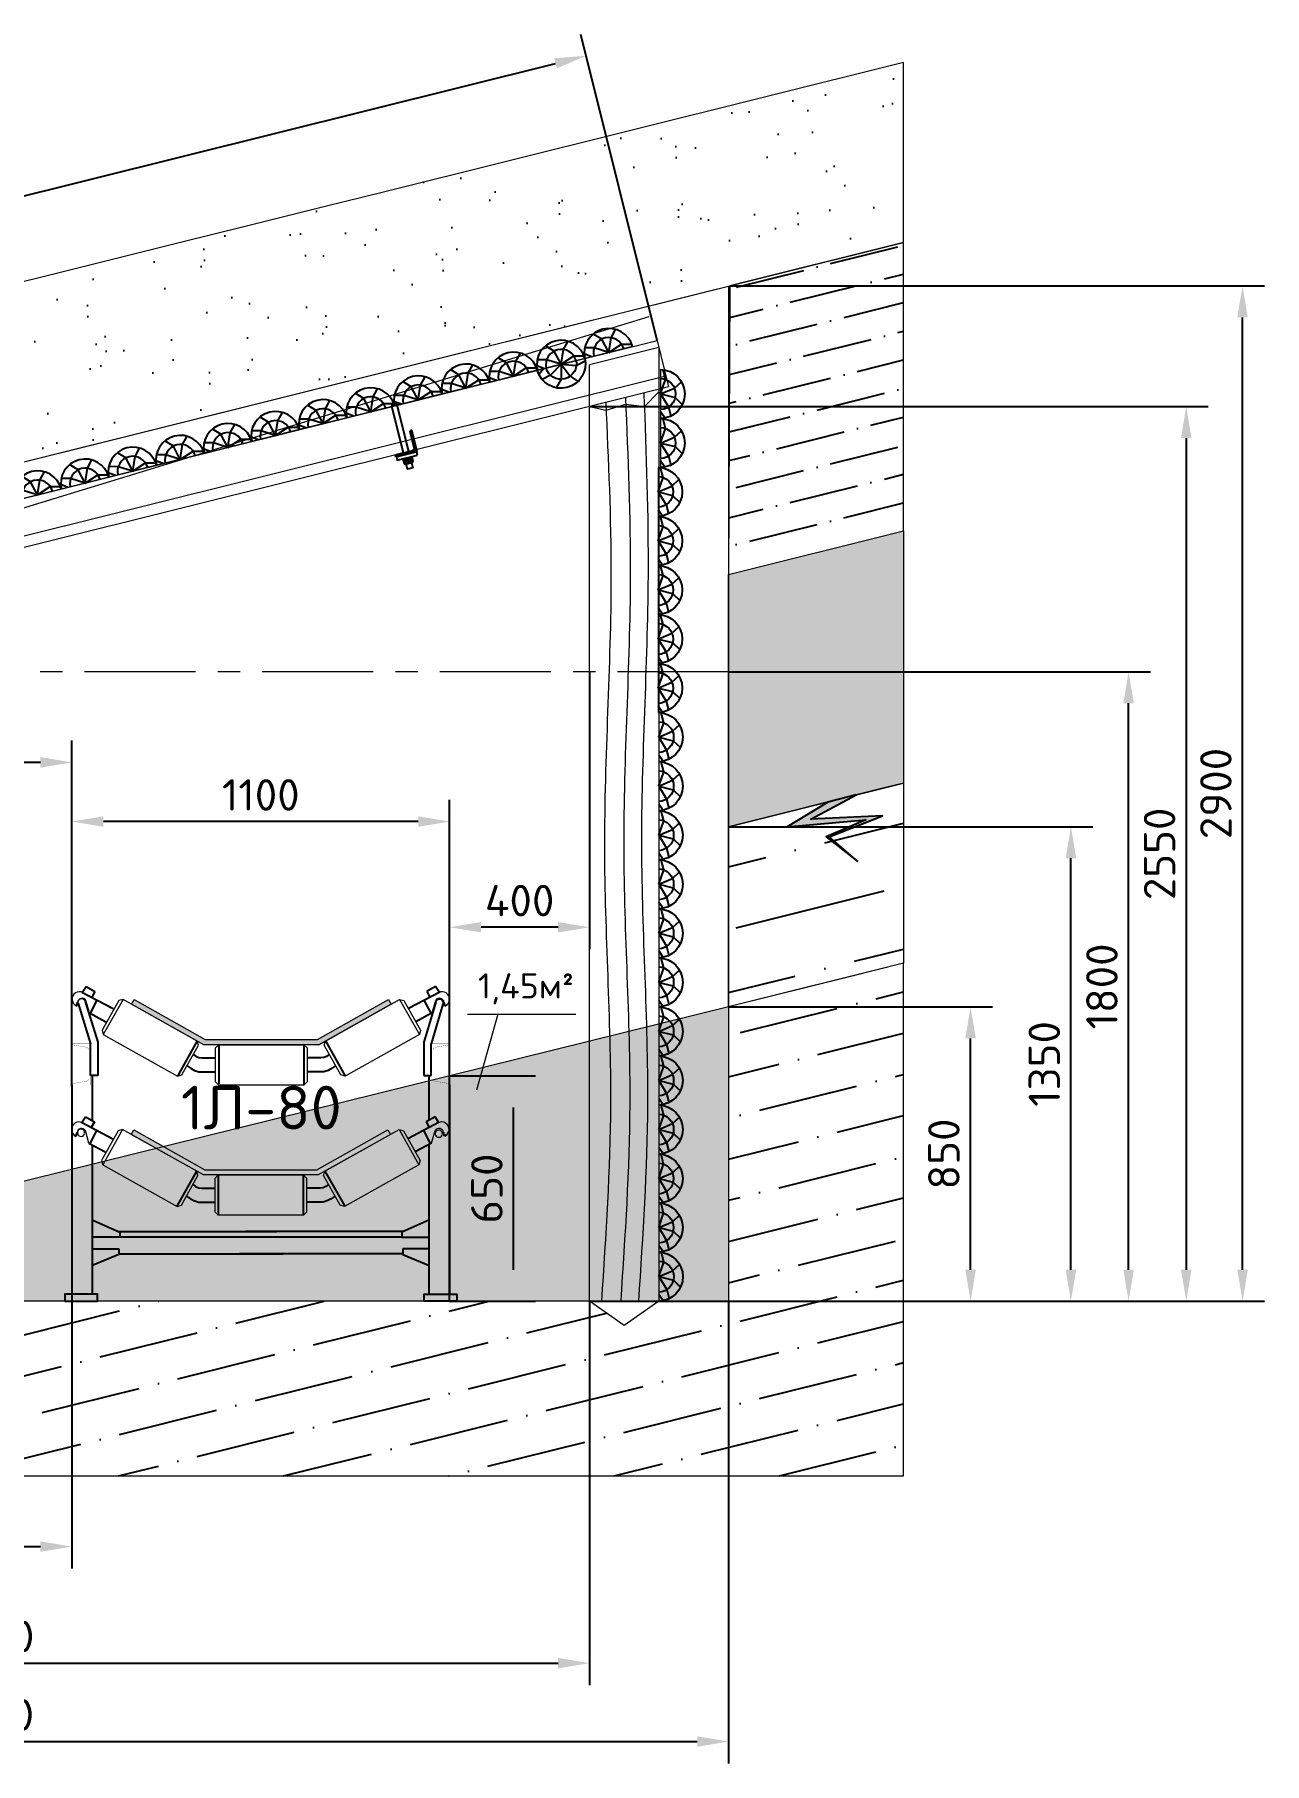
# Model space of a CAD drawing. Header units: millimetres. Extents: x 1757 to 4342, y -1901 to 53.
# Drawn here: x 3870.2 to 3940.5, y -1027.2 to -928.3 of the extents above; entities that cross this region are included whole.
import ezdxf

# ---------------------------------------------------------------- set-up
doc = ezdxf.new("R2010")
doc.units = ezdxf.units.MM
doc.header["$LTSCALE"] = 0.1
doc.linetypes.add('осеваяX2', pattern=[101.6, 63.5, -12.7, 12.7, -12.7])
for name, color, linetype in [('Д_Распорка', 7, 'Continuous'), ('М16_Гайка_Конт', 7, 'Continuous'), ('М16_Планка', 7, 'Continuous'), ('Ско_М16_СВП-22', 7, 'Continuous'), ('Уголок_63х63', 7, 'Continuous')]:
    doc.layers.add(name, color=color, linetype=linetype)
doc.styles.get("Standard").update_dxf_attribs({"font": 'txt.shx'})
doc.dimstyles.new('ISO-25', dxfattribs={"dimtxt": 2.5, "dimasz": 2.5, "dimexe": 1.25, "dimexo": 0, "dimtad": 1, "dimdec": 0, "dimtxsty": 'Standard', "dimcen": 2.5, "dimadec": 0, "dimazin": 0, "dimtfac": 1, "dimtdec": 0, "dimtmove": 0, "dimatfit": 3, "dimfxl": 1, "dimarcsym": 0})

# ---------------------------------------------------------------- blocks, each defined once
blk = doc.blocks.new('*D688')
at = {"color": 0, "linetype": 'ByBlock', "lineweight": -2}
for p, q in [((3905.79, -945.83), (3901.428, -928.337)), ((3825.854, -948.468), (3899.984, -929.985)), ((3828.166, -965.184), (3823.805, -947.691))]:
    blk.add_line(p, q, dxfattribs=at)
at = {"color": 0, "linetype": 'ByBlock', "lineweight": 15}
for points in [[(3899.912, -929.694), (3900.057, -930.276), (3901.731, -929.55)], [(3825.781, -948.177), (3825.926, -948.759), (3824.107, -948.904)]]:
    blk.add_solid(points, dxfattribs=at)
at = {"layer": 'Defpoints', "color": 0, "linetype": 'ByBlock', "lineweight": 15}
for p in [(3901.731, -929.55), (3905.79, -945.83), (3828.166, -965.184)]:
    blk.add_point(p, dxfattribs=at)
at = {"color": 0, "linetype": 'ByBlock', "lineweight": 15, "insert": (3862.55, -937.747), "char_height": 1.8, "attachment_point": 5, "rotation": 14}
blk.add_mtext('4000', dxfattribs=at)
blk = doc.blocks.new('*D689')
at = {"color": 0, "linetype": 'ByBlock', "lineweight": -2}
for p, q in [((3901.932, -964.787), (3901.932, -980.648)), ((3893.932, -1000.787), (3893.932, -978.148)), ((3900.132, -979.398), (3895.732, -979.398))]:
    blk.add_line(p, q, dxfattribs=at)
at = {"color": 0, "linetype": 'ByBlock', "lineweight": 15}
for points in [[(3895.732, -979.098), (3895.732, -979.698), (3893.932, -979.398)], [(3900.132, -979.098), (3900.132, -979.698), (3901.932, -979.398)]]:
    blk.add_solid(points, dxfattribs=at)
at = {"layer": 'Defpoints', "color": 0, "linetype": 'ByBlock', "lineweight": 15}
for p in [(3901.932, -964.787), (3893.932, -979.398), (3893.932, -1000.787)]:
    blk.add_point(p, dxfattribs=at)
at = {"color": 0, "linetype": 'ByBlock', "lineweight": 15, "insert": (3897.932, -977.873), "char_height": 1.8, "attachment_point": 5}
blk.add_mtext('400', dxfattribs=at)
blk = doc.blocks.new('S л-80')
at = {"lineweight": 0}
for points in [[(3758.5, 1066.9), (3765.9, 1080), (3969.1, 965.8), (4289.8, 965.8), (4493, 1080), (4500.4, 1066.9), (4293.7, 950.8), (3965.2, 950.8)], [(3757, 694.5), (3764.4, 707.5), (3967.6, 593.4), (4288.3, 593.4), (4491.5, 707.5), (4498.8, 694.5), (4292.2, 578.4), (3963.6, 578.4)]]:
    blk.add_hatch(color=7, dxfattribs=at).paths.add_polyline_path(points)
at = {"color": 7}
for p, q in [((3616.3, 1101.4), (3705.9, 1054.2)), ((3617.2, 1099.8), (3628.4, 1117.4)), ((3628.4, 1117.4), (3653.6, 1102.7)), ((3653.6, 1102.7), (3644.8, 1086.4)), ((4639.6, 1101.4), (4550, 1054.2)), ((4627.5, 1117.4), (4602.3, 1102.7)), ((4602.3, 1102.7), (4611.1, 1086.4)), ((4638.6, 1099.8), (4627.5, 1117.4)), ((3596, 1064.6), (3601.7, 1061.5)), ((3601.7, 1061.5), (3603.9, 1072.6)), ((3605.4, 1068.3), (3641.3, 953.6)), ((3625.5, 1074.6), (3661.9, 958.6)), ((3637.9, 1041.9), (3684.7, 1016.6)), ((3641.1, 1041.1), (3660.4, 1078.1)), ((4617.9, 1041.9), (4571.1, 1016.6)), ((4628.6, 1072.8), (4594, 958.6)), ((4614.7, 1041.1), (4595.4, 1078.1)), ((4648.8, 1066.7), (4614.6, 953.8)), ((4654.2, 1061.5), (4652, 1072.6)), ((4659.8, 1064.6), (4654.2, 1061.5)), ((3641.1, 862.7), (3641.1, 954.4)), ((3661.9, 958.6), (3661.9, 862.7)), ((3945.9, 961.6), (3889.5, 861.2)), ((4007.7, 950.8), (4007.7, 838.9)), ((4250.7, 950.8), (4250.7, 835.6)), ((4312.9, 961.6), (4369.4, 861.2)), ((4594, 958.6), (4594, 862.7)), ((4614.7, 862.7), (4614.7, 954.4)), ((3917.2, 890.4), (3928.5, 882.5)), ((3935.8, 923), (3943.1, 917.4)), ((3943.1, 917.4), (3951, 914)), ((3951, 914), (3959.5, 912.9)), ((3959.5, 912.9), (3998.3, 912.9)), ((4299.4, 912.9), (4260.6, 912.9)), ((4307.9, 914), (4299.4, 912.9)), ((4315.7, 917.4), (4307.9, 914)), ((4323.1, 923), (4315.7, 917.4)), ((4341.6, 890.4), (4330.4, 882.5)), ((3661.9, 862.7), (3641.1, 862.7)), ((3646.8, 733.4), (3646.8, 862.7)), ((3928.5, 882.5), (3938.1, 877.5)), ((3938.1, 877.5), (3951, 873)), ((3951, 873), (3954.9, 873)), ((3954.9, 873), (3998.7, 873)), ((4303.9, 873), (4260.2, 873)), ((4307.9, 873), (4303.9, 873)), ((4320.8, 877.5), (4307.9, 873)), ((4330.4, 882.5), (4320.8, 877.5)), ((4594, 862.7), (4614.7, 862.7)), ((4609.1, 735.1), (4609.1, 862.8)), ((3587.9, 835.7), (3587.9, 237.6)), ((3587.9, 835.7), (3587.9, 835.7)), ((4667.9, 835.7), (4667.9, 237.6)), ((3615.7, 727.4), (3626.9, 745)), ((3626.9, 745), (3652.1, 730.3)), ((4626, 745), (4600.8, 730.3)), ((4637.1, 727.4), (4626, 745)), ((3600.2, 689.1), (3602.4, 700.2)), ((3614.8, 729), (3704.4, 681.7)), ((3639.6, 668.7), (3658.9, 705.7)), ((3652.1, 730.3), (3643.3, 713.9)), ((4638.1, 729), (4548.5, 681.7)), ((4613.2, 668.7), (4593.9, 705.7)), ((4600.8, 730.3), (4609.6, 713.9)), ((4652.7, 689.1), (4650.5, 700.2)), ((3594.5, 692.2), (3600.2, 689.1)), ((3636.4, 669.5), (3683.2, 644.1)), ((3646.8, 237.6), (3646.8, 663.9)), ((4616.4, 669.5), (4569.6, 644.1)), ((4609.1, 237.6), (4609.1, 665.5)), ((4658.3, 692.2), (4652.7, 689.1)), ((3944.4, 589.2), (3888, 488.7)), ((3934.3, 550.6), (3941.6, 545)), ((3941.6, 545), (3949.5, 541.6)), ((4006.2, 578.4), (4006.2, 466.5)), ((4249.2, 578.4), (4249.2, 463.2)), ((4314.2, 545), (4306.4, 541.6)), ((4311.4, 589.2), (4367.9, 488.7)), ((4321.6, 550.6), (4314.2, 545)), ((3915.7, 518), (3927, 510.1)), ((3927, 510.1), (3936.5, 505)), ((3936.5, 505), (3949.5, 500.5)), ((3949.5, 541.6), (3957.9, 540.5)), ((3949.5, 500.5), (3953.4, 500.5)), ((3953.4, 500.5), (3997.2, 500.5)), ((3957.9, 540.5), (3996.8, 540.5)), ((4302.4, 500.5), (4258.7, 500.5)), ((4297.9, 540.5), (4259, 540.5)), ((4306.4, 541.6), (4297.9, 540.5)), ((4306.4, 500.5), (4302.4, 500.5)), ((4319.3, 505), (4306.4, 500.5)), ((4328.9, 510.1), (4319.3, 505)), ((4340.1, 518), (4328.9, 510.1)), ((3647.6, 448.9), (3724.8, 414.5)), ((4608.3, 448.9), (4531, 414.5)), ((3724.8, 400.6), (3648.5, 400.6)), ((3719.4, 416.9), (4173.9, 416.9)), ((3724.8, 414.5), (3724.8, 400.6)), ((4536.4, 416.9), (4085, 416.9)), ((4531, 414.5), (4531, 400.6)), ((4531, 400.6), (4607.3, 400.6)), ((3648.5, 367.2), (3722, 367.2)), ((3722, 350.4), (3648.5, 320.7)), ((3722, 367.2), (3722, 350.4)), ((3722, 353.2), (4192.1, 353.2)), ((4533.8, 353.2), (4066.8, 353.2)), ((4607.3, 367.2), (4533.8, 367.2)), ((4533.8, 367.2), (4533.8, 350.4)), ((4533.8, 350.4), (4607.3, 320.7))]:
    blk.add_line(p, q, dxfattribs=at)
at = {"color": 7, "lineweight": 0}
for p, q in [((3734.1, 1080.6), (3677.6, 980.2)), ((3965.2, 950.8), (3758.5, 1066.9)), ((4293.7, 950.8), (4500.4, 1066.9)), ((4524.8, 1080.6), (4581.2, 980.2)), ((3732.5, 708.2), (3676.1, 607.7)), ((4523.3, 708.2), (4579.7, 607.7))]:
    blk.add_line(p, q, dxfattribs=at)
for points in [[(3637.9, 1041.9), (3627.8, 1077.9)], [(3758.5, 1066.9), (3765.9, 1080), (3969.1, 965.8), (4289.8, 965.8), (4493, 1080), (4500.4, 1066.9), (4293.7, 950.8), (3965.2, 950.8), (3758.5, 1066.9)], [(4617.9, 1041.9), (4628.1, 1077.9)], [(3636.4, 669.5), (3626.3, 705.5)], [(3757, 694.5), (3764.4, 707.5), (3967.6, 593.4), (4288.3, 593.4), (4491.5, 707.5), (4498.8, 694.5), (4292.2, 578.4), (3963.6, 578.4), (3757, 694.5)], [(4616.4, 669.5), (4626.5, 705.5)]]:
    blk.add_lwpolyline(points, dxfattribs=at)
for points in [[(3946.4, 961.4), (3734.1, 1080.6), (3721.8, 1077.2), (3674.2, 992.4), (3677.6, 980.2), (3890, 860.9), (3902.2, 864.3), (3949.8, 949.1)], [(4312.5, 961.4), (4524.8, 1080.6), (4537.1, 1077.2), (4584.7, 992.4), (4581.2, 980.2), (4368.9, 860.9), (4356.7, 864.3), (4309, 949.1)], [(4007.7, 950.8), (4251.2, 950.8), (4260.2, 941.8), (4260.2, 844.6), (4251.2, 835.6), (4007.7, 835.6), (3998.7, 844.6), (3998.7, 941.8)], [(3944.9, 588.9), (3732.5, 708.2), (3720.3, 704.8), (3672.7, 620), (3676.1, 607.7), (3888.4, 488.5), (3900.7, 491.9), (3948.3, 576.7)], [(4311, 588.9), (4523.3, 708.2), (4535.6, 704.8), (4583.2, 620), (4579.7, 607.7), (4367.4, 488.5), (4355.1, 491.9), (4307.5, 576.7)], [(4006.2, 578.4), (4249.7, 578.4), (4258.7, 569.4), (4258.7, 472.2), (4249.7, 463.2), (4006.2, 463.2), (3997.2, 472.2), (3997.2, 569.4)]]:
    blk.add_lwpolyline(points, close=True, dxfattribs=at)
at = {"color": 7, "linetype": 'Continuous', "const_width": 0.6}
for points in [[(3641.1, 895), (3641.1, 954.4), (3587.4, 954.4)], [(3623.1, 944.7), (3590.8, 950.2)], [(4614.7, 895), (4614.7, 954.4), (4668.4, 954.4)], [(4632.8, 944.7), (4665.1, 950.2)], [(3641.1, 895), (3641.1, 835.7), (3587.4, 835.7)], [(4614.7, 895), (4614.7, 835.7), (4668.4, 835.7)], [(3623.1, 845.4), (3590.8, 839.9)], [(4632.8, 845.4), (4665.1, 839.9)]]:
    blk.add_lwpolyline(points, dxfattribs=at)
for points in [[(3587.4, 954.4, 0.363107), (3590.8, 950.2, 0.363107)], [(3635.7, 895), (3635.7, 935.8, 0.362126), (3629.3, 943.5), (3617.6, 945.7)], [(4620.1, 895), (4620.1, 935.8, -0.362126), (4626.5, 943.5), (4638.3, 945.7)], [(4668.4, 954.4, -0.363107), (4665.1, 950.2, -0.363107)], [(3635.7, 895), (3635.7, 854.2, -0.362126), (3629.3, 846.6), (3617.6, 844.4)], [(4620.1, 895), (4620.1, 854.2, 0.362126), (4626.5, 846.6), (4638.3, 844.4)], [(3587.4, 835.7, -0.363107), (3590.8, 839.9, -0.363107)], [(4668.4, 835.7, 0.363107), (4665.1, 839.9, 0.363107)]]:
    blk.add_lwpolyline(points, format="xyb", dxfattribs=at)
at = {"color": 7}
blk.add_lwpolyline([(3724.8, 401.6), (4531, 401.6)], dxfattribs=at)
for points in [[(3567.6, 217.4), (3661, 217.4), (3661, 237.6), (3567.6, 237.6)], [(4688.2, 217.4), (4594.9, 217.4), (4594.9, 237.6), (4688.2, 237.6)]]:
    blk.add_lwpolyline(points, close=True, dxfattribs=at)
at = {"color": 7, "lineweight": 0}
for centre, radius, start, end in [((3609.2, 1081.3), 21, 62.0007, 242.425), ((4646.6, 1081.3), 21, 297.575, 117.9993), ((3616.9, 1070.6), 13.2, 33.9155, 170.9358), ((3615.4, 1071.5), 10.6, 17.3852, 197.3852), ((4639, 1070.6), 13.2, 9.0642, 146.0845), ((4638.7, 1069.8), 10.6, 343.1425, 163.1425), ((3607.7, 708.9), 21, 62.0007, 242.425), ((3615.4, 698.1), 13.2, 33.9155, 170.9358), ((3613.9, 699), 10.6, 17.3852, 197.3852), ((3613.9, 699), 10.5, 347.7199, 335.3648), ((4637, 696.5), 10.5, 347.7199, 335.3648), ((4637.5, 698.1), 13.2, 9.0642, 146.0845), ((4645.1, 708.9), 21, 297.575, 117.9993)]:
    blk.add_arc(centre, radius, start, end, dxfattribs=at)
blk = doc.blocks.new('*D690')
at = {"color": 0, "linetype": 'ByBlock', "lineweight": -2}
for p, q in [((3872.332, -988.515), (3872.332, -972.104)), ((3893.932, -983.314), (3893.932, -972.104)), ((3892.132, -973.354), (3874.132, -973.354))]:
    blk.add_line(p, q, dxfattribs=at)
at = {"color": 0, "linetype": 'ByBlock', "lineweight": 15}
for points in [[(3874.132, -973.054), (3874.132, -973.654), (3872.332, -973.354)], [(3892.132, -973.054), (3892.132, -973.654), (3893.932, -973.354)]]:
    blk.add_solid(points, dxfattribs=at)
at = {"layer": 'Defpoints', "color": 0, "linetype": 'ByBlock', "lineweight": 15}
for p in [(3872.332, -973.354), (3893.932, -983.314), (3872.332, -988.515)]:
    blk.add_point(p, dxfattribs=at)
at = {"color": 0, "linetype": 'ByBlock', "lineweight": 15, "insert": (3883.132, -971.829), "char_height": 1.8, "attachment_point": 5}
blk.add_mtext('1100', dxfattribs=at)
blk = doc.blocks.new('*D694')
at = {"color": 0, "linetype": 'ByBlock', "lineweight": -2}
for p, q in [((3855.832, -996.635), (3855.832, -1016.075)), ((3872.332, -996.657), (3872.332, -1016.075)), ((3857.632, -1014.825), (3870.532, -1014.825))]:
    blk.add_line(p, q, dxfattribs=at)
at = {"color": 0, "linetype": 'ByBlock', "lineweight": 15}
for points in [[(3857.632, -1014.525), (3857.632, -1015.125), (3855.832, -1014.825)], [(3870.532, -1014.525), (3870.532, -1015.125), (3872.332, -1014.825)]]:
    blk.add_solid(points, dxfattribs=at)
at = {"layer": 'Defpoints', "color": 0, "linetype": 'ByBlock', "lineweight": 15}
for p in [(3855.832, -996.635), (3872.332, -996.657), (3872.332, -1014.825)]:
    blk.add_point(p, dxfattribs=at)
at = {"color": 0, "linetype": 'ByBlock', "lineweight": 15, "insert": (3864.082, -1013.3), "char_height": 1.8, "attachment_point": 5}
blk.add_mtext('800', dxfattribs=at)
blk = doc.blocks.new('*D695')
at = {"color": 0, "linetype": 'ByBlock', "lineweight": -2}
for p, q in [((3909.887, -964.787), (3934.007, -964.787)), ((3932.757, -998.987), (3932.757, -966.587)), ((3909.887, -1000.787), (3934.007, -1000.787))]:
    blk.add_line(p, q, dxfattribs=at)
at = {"color": 0, "linetype": 'ByBlock', "lineweight": 15}
for points in [[(3932.457, -966.587), (3933.057, -966.587), (3932.757, -964.787)], [(3932.457, -998.987), (3933.057, -998.987), (3932.757, -1000.787)]]:
    blk.add_solid(points, dxfattribs=at)
at = {"layer": 'Defpoints', "color": 0, "linetype": 'ByBlock', "lineweight": 15}
for p in [(3909.887, -964.787), (3932.757, -964.787), (3909.887, -1000.787)]:
    blk.add_point(p, dxfattribs=at)
at = {"color": 0, "linetype": 'ByBlock', "lineweight": 15, "insert": (3931.232, -982.787), "char_height": 1.8, "attachment_point": 5, "rotation": 90}
blk.add_mtext('1800', dxfattribs=at)
blk = doc.blocks.new('*D698')
at = {"color": 0, "linetype": 'ByBlock', "lineweight": -2}
for p, q in [((3858.332, -971.5), (3858.332, -968.718)), ((3872.332, -976.102), (3872.332, -968.718)), ((3870.532, -969.968), (3860.132, -969.968))]:
    blk.add_line(p, q, dxfattribs=at)
at = {"color": 0, "linetype": 'ByBlock', "lineweight": 15}
for points in [[(3860.132, -969.668), (3860.132, -970.268), (3858.332, -969.968)], [(3870.532, -969.668), (3870.532, -970.268), (3872.332, -969.968)]]:
    blk.add_solid(points, dxfattribs=at)
at = {"layer": 'Defpoints', "color": 0, "linetype": 'ByBlock', "lineweight": 15}
for p in [(3858.332, -969.968), (3858.332, -971.5), (3872.332, -976.102)]:
    blk.add_point(p, dxfattribs=at)
at = {"color": 0, "linetype": 'ByBlock', "lineweight": 15, "insert": (3865.332, -968.443), "char_height": 1.8, "attachment_point": 5}
blk.add_mtext('700', dxfattribs=at)
blk = doc.blocks.new('pfnzu')
at = {"color": 7, "lineweight": 0}
blk.add_line((142694.1, -82404), (142694.1, -82544.3), dxfattribs=at)
at = {"layer": 'Д_Распорка', "color": 253}
for p, q in [((142679.9, -82432.8), (142686.9, -82404.5)), ((142654.7, -82457.4), (142634.8, -82439)), ((142694.1, -82474.1), (142652.6, -82484.3)), ((142694.1, -82474.1), (142654.7, -82457.4)), ((142694.1, -82474.1), (142671.5, -82511.2)), ((142694.1, -82474.1), (142679.9, -82432.8)), ((142652.6, -82484.3), (142632.2, -82504.2)), ((142671.5, -82511.2), (142664.9, -82537.2)), ((142694.1, -82524.6), (142681.4, -82542.8))]:
    blk.add_line(p, q, dxfattribs=at)
at = {"layer": 'Д_Распорка', "color": 7}
blk.add_arc((142695.6, -82474.1), 70.2, 91.2316, 268.7684, dxfattribs=at)
at = {"layer": 'Д_Распорка', "color": 253}
blk.add_arc((142695.6, -82474.1), 44.2, 91.9563, 268.0437, dxfattribs=at)
blk = doc.blocks.new('М16_Гайка')
at = {"layer": 'М16_Гайка_Конт'}
h = blk.add_hatch(color=253, dxfattribs=at)
h.paths.add_polyline_path([(1.9, -6.7, 0.267171), (1.9, -13.4), (1.9, -13.4), (14.3, -13.4), (14.3, -13.4, 0.267171), (14.3, -6.7)])
h.paths.add_polyline_path([(1.9, 6.7, 0.133362), (1.9, -6.7), (14.3, -6.7, 0.133362), (14.3, 6.7)])
h.paths.add_polyline_path([(1.9, 13.4), (1.9, 13.4, 0.267171), (1.9, 6.7), (14.3, 6.7, 0.267171), (14.3, 13.4), (14.3, 13.4)])
h.paths.add_polyline_path([(0, 10.1), (0, 0), (1, 0, -0.066387), (1.9, 6.7, -0.267171), (1.9, 13.4)])
h.paths.add_polyline_path([(0, 0), (0, -10), (1.9, -13.4, -0.267171), (1.9, -6.7, -0.066387), (1, 0)])
h.paths.add_polyline_path([(15.2, 0, -0.066387), (14.3, -6.7, -0.267171), (14.3, -13.4), (16.2, -10), (16.2, 0)])
h.paths.add_polyline_path([(14.3, 13.4, -0.267171), (14.3, 6.7, -0.066387), (15.2, 0), (16.2, 0), (16.2, 10.1)])
for p, q in [((1.9, 13.4), (0, 10.1)), ((0, 10.1), (0, -10)), ((0, 10.1), (0, -10)), ((0, 0), (1, 0)), ((1.9, 13.4), (14.3, 13.4)), ((14.3, 6.7), (1.9, 6.7)), ((14.3, 13.4), (16.2, 10.1)), ((15.2, 0), (16.2, 0)), ((16.2, 10.1), (16.2, -10)), ((16.2, 10.1), (16.2, -10)), ((1.9, -13.4), (0, -10)), ((14.3, -6.7), (1.9, -6.7)), ((14.3, -13.4), (1.9, -13.4)), ((14.3, -13.4), (16.2, -10))]:
    blk.add_line(p, q, dxfattribs=at)
for centre, radius, start, end in [((7.7, 10), 6.71, 149.9725, 209.9168), ((26.6, 0), 25.6, 164.8075, 195.1925), ((8.5, 10), 6.71, 330.0832, 29.9168), ((-10.4, 0), 25.6, 344.8075, 15.1925), ((7.7, -10), 6.71, 150.0832, 210.0275), ((8.5, -10), 6.71, 330.0832, 29.9168)]:
    blk.add_arc(centre, radius, start, end, dxfattribs=at)
blk = doc.blocks.new('Уголок_63х63')
blk.add_lwpolyline([(-6, 31.5), (-5.1, 31.5)])
at = {"layer": 'Уголок_63х63'}
for p, q in [((-6, 58.5), (-2.6, 63)), ((-6, 53.2), (0, 61.1)), ((-6, 13), (-6, 60.3)), ((-6, 47.9), (0, 55.9)), ((-6, 42.7), (0, 50.6)), ((0, 63), (-3.3, 63)), ((0, 0), (0, 63)), ((-63, 0), (-63, 3.3)), ((0, 0), (-63, 0)), ((-62.8, 4.4), (-62, 5.4)), ((-62.1, 0), (-57.6, 6)), ((-13, 6), (-60.3, 6)), ((-58.1, 0), (-53.6, 6)), ((-54.2, 0), (-49.6, 6)), ((-50.2, 0), (-45.6, 6)), ((-46.2, 0), (-41.7, 6)), ((-42.2, 0), (-37.7, 6)), ((-38.2, 0), (-33.7, 6)), ((-34.3, 0), (-29.7, 6)), ((-30.3, 0), (-25.7, 6)), ((-26.3, 0), (-21.8, 6)), ((-22.3, 0), (-17.8, 6)), ((-18.3, 0), (-13.8, 6)), ((-14.4, 0), (-8.7, 7.5)), ((-10.4, 0), (0, 13.7)), ((-6.5, 10.4), (0, 19)), ((-6.4, 0), (0, 8.5)), ((-6, 37.4), (0, 45.3)), ((-6, 32.1), (0, 40.1)), ((-6, 26.9), (0, 34.8)), ((-6, 21.6), (0, 29.5)), ((-6, 16.3), (0, 24.3)), ((-2.4, 0), (0, 3.2))]:
    blk.add_line(p, q, dxfattribs=at)
for centre, radius, start, end in [((-3.3, 60.3), 2.7, 90.0004, 180.0004), ((-60.3, 3.3), 2.7, 90.0004, 180.0004), ((-13, 13), 7, 270.0004, 0.0004)]:
    blk.add_arc(centre, radius, start, end, dxfattribs=at)
blk = doc.blocks.new('*D699')
at = {"color": 0, "linetype": 'ByBlock', "lineweight": -2}
for p, q in [((3909.955, -942.712), (3940.524, -942.712)), ((3939.274, -998.987), (3939.274, -944.512)), ((3909.887, -1000.787), (3940.524, -1000.787))]:
    blk.add_line(p, q, dxfattribs=at)
at = {"color": 0, "linetype": 'ByBlock', "lineweight": 15}
for points in [[(3938.974, -944.512), (3939.574, -944.512), (3939.274, -942.712)], [(3938.974, -998.987), (3939.574, -998.987), (3939.274, -1000.787)]]:
    blk.add_solid(points, dxfattribs=at)
at = {"layer": 'Defpoints', "color": 0, "linetype": 'ByBlock', "lineweight": 15}
for p in [(3909.955, -942.712), (3939.274, -942.712), (3909.887, -1000.787)]:
    blk.add_point(p, dxfattribs=at)
at = {"color": 0, "linetype": 'ByBlock', "lineweight": 15, "insert": (3937.749, -971.75), "char_height": 1.8, "attachment_point": 5, "rotation": 90}
blk.add_mtext('2900', dxfattribs=at)
blk = doc.blocks.new('*D700')
at = {"color": 0, "linetype": 'ByBlock', "lineweight": -2}
for p, q in [((3901.931, -949.616), (3937.304, -949.616)), ((3936.054, -951.416), (3936.054, -998.986)), ((3901.932, -1000.786), (3937.304, -1000.786))]:
    blk.add_line(p, q, dxfattribs=at)
at = {"color": 0, "linetype": 'ByBlock', "lineweight": 15}
for points in [[(3935.754, -951.416), (3936.354, -951.416), (3936.054, -949.616)], [(3935.754, -998.986), (3936.354, -998.986), (3936.054, -1000.786)]]:
    blk.add_solid(points, dxfattribs=at)
at = {"layer": 'Defpoints', "color": 0, "linetype": 'ByBlock', "lineweight": 15}
for p in [(3901.931, -949.616), (3901.932, -1000.786), (3936.054, -1000.786)]:
    blk.add_point(p, dxfattribs=at)
at = {"color": 0, "linetype": 'ByBlock', "lineweight": 15, "insert": (3934.529, -975.201), "char_height": 1.8, "attachment_point": 5, "rotation": 90}
blk.add_mtext('2550', dxfattribs=at)
blk = doc.blocks.new('*D721')
at = {"color": 0, "linetype": 'ByBlock', "lineweight": -2}
for p, q in [((3909.887, -973.648), (3930.71, -973.648)), ((3929.46, -998.987), (3929.46, -975.448)), ((3909.887, -1000.787), (3930.71, -1000.787))]:
    blk.add_line(p, q, dxfattribs=at)
at = {"color": 0, "linetype": 'ByBlock', "lineweight": 15}
for points in [[(3929.16, -975.448), (3929.76, -975.448), (3929.46, -973.648)], [(3929.16, -998.987), (3929.76, -998.987), (3929.46, -1000.787)]]:
    blk.add_solid(points, dxfattribs=at)
at = {"layer": 'Defpoints', "color": 0, "linetype": 'ByBlock', "lineweight": 15}
for p in [(3909.887, -973.648), (3929.46, -973.648), (3909.887, -1000.787)]:
    blk.add_point(p, dxfattribs=at)
at = {"color": 0, "linetype": 'ByBlock', "lineweight": 15, "insert": (3927.935, -987.218), "char_height": 1.8, "attachment_point": 5, "rotation": 90}
blk.add_mtext('1350', dxfattribs=at)
blk = doc.blocks.new('*D723')
at = {"color": 0, "linetype": 'ByBlock', "lineweight": -2}
for p, q in [((3825.106, -1000.787), (3825.106, -1027.229)), ((3909.887, -1000.786), (3909.887, -1027.229)), ((3826.906, -1025.979), (3908.087, -1025.979))]:
    blk.add_line(p, q, dxfattribs=at)
at = {"color": 0, "linetype": 'ByBlock', "lineweight": 15}
for points in [[(3826.906, -1025.679), (3826.906, -1026.279), (3825.106, -1025.979)], [(3908.087, -1025.679), (3908.087, -1026.279), (3909.887, -1025.979)]]:
    blk.add_solid(points, dxfattribs=at)
at = {"layer": 'Defpoints', "color": 0, "linetype": 'ByBlock', "lineweight": 15}
for p in [(3825.106, -1000.787), (3909.887, -1000.786), (3909.887, -1025.979)]:
    blk.add_point(p, dxfattribs=at)
at = {"color": 0, "linetype": 'ByBlock', "lineweight": 15, "insert": (3867.497, -1024.454), "char_height": 1.8, "attachment_point": 5}
blk.add_mtext('4250', dxfattribs=at)
blk = doc.blocks.new('*D724')
at = {"color": 0, "linetype": 'ByBlock', "lineweight": -2}
for p, q in [((3833.062, -1000.787), (3833.062, -1022.744)), ((3901.932, -1000.787), (3901.932, -1022.744)), ((3834.862, -1021.494), (3900.132, -1021.494))]:
    blk.add_line(p, q, dxfattribs=at)
at = {"color": 0, "linetype": 'ByBlock', "lineweight": 15}
for points in [[(3834.862, -1021.194), (3834.862, -1021.794), (3833.062, -1021.494)], [(3900.132, -1021.194), (3900.132, -1021.794), (3901.932, -1021.494)]]:
    blk.add_solid(points, dxfattribs=at)
at = {"layer": 'Defpoints', "color": 0, "linetype": 'ByBlock', "lineweight": 15}
for p in [(3833.062, -1000.787), (3901.932, -1000.787), (3901.932, -1021.494)]:
    blk.add_point(p, dxfattribs=at)
at = {"color": 0, "linetype": 'ByBlock', "lineweight": 15, "insert": (3867.497, -1019.969), "char_height": 1.8, "attachment_point": 5}
blk.add_mtext('3450', dxfattribs=at)
blk = doc.blocks.new('*D740')
at = {"color": 0, "linetype": 'ByBlock', "lineweight": -2}
for p, q in [((3909.887, -983.954), (3924.97, -983.954)), ((3923.72, -998.987), (3923.72, -985.754)), ((3909.887, -1000.787), (3924.97, -1000.787))]:
    blk.add_line(p, q, dxfattribs=at)
at = {"color": 0, "linetype": 'ByBlock', "lineweight": 15}
for points in [[(3923.42, -985.754), (3924.02, -985.754), (3923.72, -983.954)], [(3923.42, -998.987), (3924.02, -998.987), (3923.72, -1000.787)]]:
    blk.add_solid(points, dxfattribs=at)
at = {"layer": 'Defpoints', "color": 0, "linetype": 'ByBlock', "lineweight": 15}
for p in [(3909.887, -983.954), (3923.72, -983.954), (3909.887, -1000.787)]:
    blk.add_point(p, dxfattribs=at)
at = {"color": 0, "linetype": 'ByBlock', "lineweight": 15, "insert": (3922.195, -992.371), "char_height": 1.8, "attachment_point": 5, "rotation": 90}
blk.add_mtext('850', dxfattribs=at)
blk = doc.blocks.new('*D741')
at = {"color": 0, "linetype": 'ByBlock', "lineweight": -2}
for p, q in [((3893.932, -987.903), (3898.835, -987.903)), ((3897.585, -998.987), (3897.585, -989.703)), ((3893.932, -1000.787), (3898.835, -1000.787))]:
    blk.add_line(p, q, dxfattribs=at)
at = {"color": 0, "linetype": 'ByBlock', "lineweight": 15}
for points in [[(3897.285, -989.703), (3897.885, -989.703), (3897.585, -987.903)], [(3897.285, -998.987), (3897.885, -998.987), (3897.585, -1000.787)]]:
    blk.add_solid(points, dxfattribs=at)
at = {"layer": 'Defpoints', "color": 0, "linetype": 'ByBlock', "lineweight": 15}
for p in [(3893.932, -987.903), (3897.585, -987.903), (3893.932, -1000.787)]:
    blk.add_point(p, dxfattribs=at)
at = {"color": 0, "linetype": 'ByBlock', "lineweight": 15, "insert": (3896.06, -994.345), "char_height": 1.8, "attachment_point": 5, "rotation": 90}
blk.add_mtext('650', dxfattribs=at)

msp = doc.modelspace()

# ---------------------------------------------------------------- hatches: boundary and pattern name
h = msp.add_hatch()
h.set_pattern_fill('AR-SAND', color=256, scale=0.1, angle=315, style=0)
h.set_pattern_definition([(352.5, (-280014.664, 279720.4922), (3.34753489, 3.573813487), [0, -3.8608, 0, -4.318, 0, -4.1275]), (322.5, (-280014.664, 279720.492), (8.24732851, 1.89010928), [0, -2.0828, 0, -3.4798, 0, -1.3335]), (282.5, (-280016.8733, 279722.7014), (5.60332312, -5.58299826), [0, -1.27, 0, -4.572, 0, -5.969]), (272.5, (-280016.873, 279722.7014), (6.97550782, -3.82281109), [0, -0.635, 0, -2.9972, 0, -3.429])])
h.paths.add_polyline_path([(3813.749, -966.699), (3919.887, -940.236), (3919.887, -929.93), (3904.14, -933.856), (3890.142, -937.346), (3886.814, -938.176), (3882.159, -939.336), (3878.691, -940.201), (3872.287, -941.798), (3867.759, -942.927), (3864.949, -943.627), (3861.707, -944.436), (3857.526, -945.478), (3854.541, -946.222), (3849.284, -947.533), (3846.342, -948.267), (3842.727, -949.168), (3813.749, -956.393)])
h = msp.add_hatch()
h.set_pattern_fill('ANSI36', color=256, scale=0.5, angle=329, style=0)
h.set_pattern_definition([(14, (-280014.6642, 279720.4922), (2.311551805, 2.2124337317), [3.96875, -0.79375, 0, -0.79375])])
h.paths.add_polyline_path([(3909.955, -942.712), (3909.887, -959.219), (3919.887, -956.726), (3919.887, -940.236)])
for color, points in [(253, [(3909.887, -959.219), (3919.887, -956.726), (3919.887, -958.098), (3919.887, -960.045), (3919.88, -964.422), (3919.887, -965.535), (3919.887, -968.496), (3919.887, -971.154), (3918.788, -971.428), (3918.787, -971.429), (3909.887, -973.648)]), (256, [(3917.267, -975.644), (3915.635, -974.235), (3918.683, -973.017), (3914.579, -973.208), (3917.179, -971.83), (3915.553, -972.235), (3913.227, -973.653), (3917.725, -973.256), (3915.464, -974.231)])]:
    msp.add_hatch(color=color).paths.add_polyline_path(points)
h = msp.add_hatch()
h.set_pattern_fill('ANSI36', color=256, scale=1.1, angle=329, style=0)
h.set_pattern_definition([(14, (-280014.6642, 279720.4922), (5.085413972, 4.86735421), [8.73125, -1.74625, 0, -1.74625])])
h.paths.add_polyline_path([(3909.887, -973.648), (3919.887, -971.154), (3919.887, -977.039), (3919.887, -980.585), (3919.887, -981.461), (3916.866, -982.214), (3909.887, -983.954)])
h = msp.add_hatch()
h.set_pattern_fill('ANSI36', color=256, scale=0.72, angle=329, style=0)
h.set_pattern_definition([(14, (312.8819, 0), (3.3286346, 3.1859046), [5.715, -1.143, 0, -1.143])])
h.paths.add_polyline_path([(3813.749, -1007.924), (3813.749, -1010.787), (3919.887, -1010.787), (3919.887, -981.461), (3909.887, -983.954), (3909.887, -1000.787), (3905.887, -1000.787), (3903.905, -1002.17), (3901.932, -1000.787), (3842.371, -1000.787)])
at = {"linetype": 'ByBlock', "lineweight": 15}
msp.add_hatch(color=254, dxfattribs=at).paths.add_polyline_path([(3909.887, -983.954), (3841.888, -1000.787), (3909.887, -1000.787)])

# ---------------------------------------------------------------- linework, layer by layer
at = {"color": 1, "linetype": 'ByBlock', "lineweight": 15}
msp.add_line((3828.833, -967.857), (3905.337, -944.467), dxfattribs=at)
at = {"color": 7, "linetype": 'ByBlock', "lineweight": 15}
for p, q in [((3905.887, -946.219), (3905.887, -998.66)), ((3906.298, -947.868), (3828.674, -967.222)), ((3894.943, -984.373), (3901.142, -984.373)), ((3896.684, -984.373), (3895.476, -988.725))]:
    msp.add_line(p, q, dxfattribs=at)
at = {"color": 7, "linetype": 'осеваяX2', "lineweight": 15}
msp.add_line((3909.887, -964.787), (3829.771, -964.787), dxfattribs=at)
at = {"color": 7, "lineweight": 0}
for points in [[(3813.749, -966.699), (3919.887, -940.236), (3919.887, -929.93), (3904.14, -933.856), (3890.142, -937.346), (3886.814, -938.176), (3886.814, -938.176), (3882.159, -939.336), (3882.159, -939.336), (3882.159, -939.336), (3878.691, -940.201), (3878.691, -940.201), (3872.287, -941.798), (3872.287, -941.798), (3872.287, -941.798), (3867.759, -942.927)], [(3909.955, -942.712), (3909.955, -942.712), (3909.955, -942.712), (3909.955, -942.712), (3909.955, -942.712), (3909.955, -942.712), (3909.887, -959.219), (3909.887, -959.219), (3909.887, -959.219), (3909.887, -959.219), (3909.887, -959.219), (3909.887, -959.219), (3919.887, -956.726), (3919.887, -956.726), (3919.887, -956.726), (3919.887, -956.726), (3919.887, -956.726), (3919.887, -956.726), (3919.887, -940.236), (3919.887, -940.236), (3909.955, -942.712)], [(3909.887, -959.219), (3919.887, -956.726), (3919.887, -958.098), (3919.887, -960.045), (3919.887, -960.045), (3919.88, -964.422), (3919.887, -965.535), (3919.887, -968.496), (3919.887, -968.496), (3919.887, -971.154), (3918.788, -971.428), (3918.787, -971.429), (3909.887, -973.648), (3909.887, -973.648), (3909.887, -973.648), (3909.887, -973.648), (3909.887, -973.648), (3909.887, -973.648), (3909.887, -973.648), (3909.887, -973.648), (3909.887, -959.219)], [(3909.887, -973.648), (3919.887, -971.154), (3919.887, -977.039), (3919.887, -977.039), (3919.887, -980.585), (3919.887, -980.585), (3919.887, -980.585), (3919.887, -980.585), (3919.887, -980.585), (3919.887, -980.585), (3919.887, -981.461), (3916.866, -982.214), (3909.887, -983.954), (3909.887, -983.954), (3909.887, -973.648), (3909.887, -973.648), (3909.887, -973.648)]]:
    msp.add_lwpolyline(points, dxfattribs=at)
at = {"color": 5, "linetype": 'ByBlock', "lineweight": 15}
msp.add_lwpolyline([(3825.106, -1000.787), (3825.106, -963.867), (3909.887, -942.729), (3909.887, -1000.787), (3905.887, -1000.787), (3903.905, -1002.17), (3901.932, -1000.787), (3833.062, -1000.787), (3831.079, -1002.17), (3829.107, -1000.787), (3825.106, -1000.787), (3825.106, -1000.787)], dxfattribs=at)
at = {"color": 7, "linetype": 'ByBlock', "lineweight": 15}
msp.add_lwpolyline([(3906.453, -948.489), (3828.829, -967.843), (3828.166, -965.184), (3905.79, -945.83)], close=True, dxfattribs=at)
for points in [[(3901.931, -947.206), (3905.887, -946.219), (3905.887, -1000.787), (3903.905, -1002.17), (3901.932, -1000.787), (3901.931, -947.206)], [(3901.931, -949.616), (3902.875, -949.821), (3904, -949.486), (3905.067, -949.616), (3905.887, -948.781)], [(3813.749, -1007.924), (3813.749, -1010.787), (3919.887, -1010.787), (3919.887, -981.461), (3909.887, -983.954), (3909.887, -1000.787), (3905.887, -1000.787), (3903.905, -1002.17), (3901.932, -1000.787), (3842.371, -1000.787), (3813.749, -1007.924)], [(3909.887, -983.954), (3841.888, -1000.787)]]:
    msp.add_lwpolyline(points, dxfattribs=at)
msp.add_lwpolyline([(3917.267, -975.644), (3915.635, -974.235), (3918.683, -973.017), (3914.579, -973.208), (3917.179, -971.83), (3915.553, -972.235), (3913.227, -973.653), (3917.725, -973.256), (3915.464, -974.231), (3917.267, -975.644)])
for points in [[(3903.984, -949.104), (3904.258, -959.301), (3903.886, -974.863), (3904.229, -989.523), (3903.713, -1000.786)], [(3905.038, -948.842), (3905.275, -959.301), (3904.902, -974.863), (3905.245, -989.523), (3904.729, -1000.786)], [(3902.855, -949.386), (3903.157, -959.301), (3902.784, -974.863), (3903.127, -989.523), (3902.611, -1000.786)]]:
    msp.add_spline(points, degree=3, dxfattribs=at)
msp.add_solid([(3895.186, -988.644), (3895.765, -988.805), (3894.994, -990.459)], dxfattribs=at)
at = {"layer": 'М16_Планка', "color": 7}
msp.add_lwpolyline([(3892.099, -952.397), (3892.051, -952.203), (3890.887, -952.494), (3890.935, -952.688), (3892.099, -952.397)], dxfattribs=at)
at = {"layer": 'Ско_М16_СВП-22', "color": 7}
for p, q in [((3891.285, -952.271), (3890.622, -949.612)), ((3891.596, -952.193), (3890.933, -949.535))]:
    msp.add_line(p, q, dxfattribs=at)
for points in [[(3891.752, -952.818), (3891.828, -953.123), (3891.517, -953.201), (3891.441, -952.895)], [(3891.668, -953.146), (3891.672, -953.162)]]:
    msp.add_lwpolyline(points, dxfattribs=at)
msp.add_arc((3890.779, -949.579), 0.16, 13.99998, 193.99998, dxfattribs=at)

# ---------------------------------------------------------------- block references
at = {"color": 7, "lineweight": 0, "zscale": 0.019999051}
for p, xscale, yscale, rotation in [((4813.053, 2221.485), 0.01999905100089133, 0.0199990510008945, 284.0000000000209), ((4807.609, 2220.128), 0.01999905100089133, 0.0199990510008945, 284.0000000000209), ((4810.331, 2220.807), 0.01999905100089133, 0.0199990510008945, 284.0000000000209), ((4804.886, 2219.449), 0.01999905100089133, 0.0199990510008945, 284.0000000000209), ((6191.098, -3317.148), -0.01999905100100508, 0.01999905100095818, 283.9999999999816), ((4799.442, 2218.092), 0.01999905100089133, 0.0199990510008945, 284.0000000000209), ((4802.164, 2218.77), 0.01999905100089133, 0.0199990510008945, 284.0000000000209), ((4796.72, 2217.413), 0.01999905100089133, 0.0199990510008945, 284.0000000000209), ((4791.277, 2216.049), 0.01999905100089133, 0.0199990510008945, 284.0000000000209), ((4793.997, 2216.734), 0.01999905100089133, 0.0199990510008945, 284.0000000000209), ((4788.555, 2215.37), 0.01999905100089133, 0.0199990510008945, 284.0000000000209), ((4783.11, 2214.013), 0.01999905100089133, 0.0199990510008945, 284.0000000000209), ((4785.832, 2214.692), 0.01999905100089133, 0.0199990510008945, 284.0000000000209), ((4780.388, 2213.334), 0.01999905100089133, 0.0199990510008945, 284.0000000000209)]:
    msp.add_blockref('pfnzu', p, dxfattribs=dict(at, xscale=xscale, yscale=yscale, rotation=rotation))
at = {"color": 7, "lineweight": 0, "xscale": -0.01999905100092292, "yscale": 0.01999905100092292, "zscale": 0.019999051}
for p in [(6759.744, 700.509), (6759.744, 697.704), (6759.6, 694.909), (6759.6, 692.103), (6759.6, 689.298), (6759.6, 686.492), (6759.6, 683.686), (6759.633, 680.88), (6759.633, 678.075), (6759.633, 675.269), (6759.633, 672.464), (6759.633, 669.658), (6759.633, 666.853), (6759.633, 664.047), (6759.633, 661.241), (6759.633, 658.436), (6759.632, 655.63), (6759.632, 652.825), (6759.64, 650.02)]:
    msp.add_blockref('pfnzu', p, dxfattribs=at)
at = {"color": 7, "extrusion": (0, 0, -1), "xscale": 0.01999905100089133, "yscale": 0.01999905100089094, "zscale": -0.019999051, "rotation": 255.9999999999791}
msp.add_blockref('Уголок_63х63', (-3892.081, -952.196), dxfattribs=at)
at = {"color": 1, "xscale": 0.01999999998952262, "yscale": 0.01999999998952262, "zscale": 0.02}
msp.add_blockref('S л-80', (3800.574, -1005.135), dxfattribs=at)
at = {"layer": 'М16_Гайка_Конт', "color": 7, "extrusion": (0, 0, -1), "xscale": 0.01999905100089133, "yscale": 0.01999905100089094, "zscale": -0.019999051, "rotation": 255.9999999999791}
msp.add_blockref('М16_Гайка', (-3891.518, -952.542), dxfattribs=at)

# ---------------------------------------------------------------- texts
at = {"color": 7, "linetype": 'ByBlock', "lineweight": 15, "insert": (3898.292, -982.922), "char_height": 1.44, "attachment_point": 5}
msp.add_mtext('1,45м{\\fISOCPEUR|b0|i0|c204|p34;²}', dxfattribs=at)
at = {"color": 7, "lineweight": 0, "insert": (3883.162, -989.715), "char_height": 2.4999, "width": 25.79972, "attachment_point": 5}
msp.add_mtext('1Л-80', dxfattribs=at)

# ---------------------------------------------------------------- dimensions: what is measured, and where the dimension line sits
at = {"color": 7, "linetype": 'ByBlock', "lineweight": 15}
dim = msp.add_aligned_dim(p1=(3828.166, -965.184), p2=(3905.79, -945.83), distance=16.779, text='4000', dimstyle='ISO-25', override={"dimtxt": 1.8, "dimasz": 1.8, "dimlfac": 100, "dimfxl": 1.25}, dxfattribs=at)
dim.commit()
dim.dimension.update_dxf_attribs({"geometry": '*D688', "text_midpoint": (3862.55, -937.747)})
for base, p1, p2, text, override, picture, middle in [((3939.274, -942.712), (3909.887, -1000.787), (3909.955, -942.712), '2900', {"dimtxt": 1.8, "dimasz": 1.8, "dimfxl": 1.25}, '*D699', (3937.749, -971.75)), ((3936.054, -1000.786), (3901.931, -949.616), (3901.932, -1000.786), '2550', {"dimtxt": 1.8, "dimasz": 1.8, "dimfxl": 1.25}, '*D700', (3934.529, -975.201)), ((3932.757, -964.787), (3909.887, -1000.787), (3909.887, -964.787), '1800', {"dimtxt": 1.8, "dimasz": 1.8, "dimlfac": 100, "dimfxl": 1.25}, '*D695', (3931.232, -982.787)), ((3929.46, -973.648), (3909.887, -1000.787), (3909.887, -973.648), '1350', {"dimtxt": 1.8, "dimasz": 1.8, "dimfxl": 1.25}, '*D721', (3927.935, -987.218)), ((3923.72, -983.954), (3909.887, -1000.787), (3909.887, -983.954), '850', {"dimtxt": 1.8, "dimasz": 1.8, "dimfxl": 1.25}, '*D740', (3922.195, -992.371)), ((3897.585, -987.903), (3893.932, -1000.787), (3893.932, -987.903), '650', {"dimtxt": 1.8, "dimasz": 1.8, "dimfxl": 1.25}, '*D741', (3896.06, -994.345))]:
    dim = msp.add_linear_dim(base=base, p1=p1, p2=p2, angle=90, text=text, dimstyle='ISO-25', override=override, dxfattribs=at)
    dim.commit()
    dim.dimension.update_dxf_attribs({"geometry": picture, "text_midpoint": middle})
dim = msp.add_linear_dim(base=(3893.932, -979.398), p1=(3901.932, -964.787), p2=(3893.932, -1000.787), text='400', dimstyle='ISO-25', override={"dimtxt": 1.8, "dimasz": 1.8, "dimlfac": 100, "dimfxl": 1.25}, dxfattribs=at)
dim.commit()
dim.dimension.update_dxf_attribs({"geometry": '*D689', "text_midpoint": (3897.932, -979.398), "dimtype": 160})
for base, p1, p2, text, override, picture, middle in [((3858.332, -969.968), (3872.332, -976.102), (3858.332, -971.5), '700', {"dimtxt": 1.8, "dimasz": 1.8, "dimfxl": 1.25}, '*D698', (3865.332, -968.443)), ((3872.332, -973.354), (3893.932, -983.314), (3872.332, -988.515), '1100', {"dimtxt": 1.8, "dimasz": 1.8, "dimlfac": 100, "dimfxl": 1.25}, '*D690', (3883.132, -971.829)), ((3872.332, -1014.825), (3855.832, -996.635), (3872.332, -996.657), '800', {"dimtxt": 1.8, "dimasz": 1.8, "dimlfac": 100, "dimfxl": 1.25}, '*D694', (3864.082, -1013.3)), ((3909.887, -1025.979), (3825.106, -1000.787), (3909.887, -1000.786), '4250', {"dimtxt": 1.8, "dimasz": 1.8, "dimfxl": 1.25}, '*D723', (3867.497, -1024.454)), ((3901.932, -1021.494), (3833.062, -1000.787), (3901.932, -1000.787), '3450', {"dimtxt": 1.8, "dimasz": 1.8, "dimfxl": 1.25}, '*D724', (3867.497, -1019.969))]:
    dim = msp.add_linear_dim(base=base, p1=p1, p2=p2, text=text, dimstyle='ISO-25', override=override, dxfattribs=at)
    dim.commit()
    dim.dimension.update_dxf_attribs({"geometry": picture, "text_midpoint": middle})

doc.saveas('drawing.dxf')
